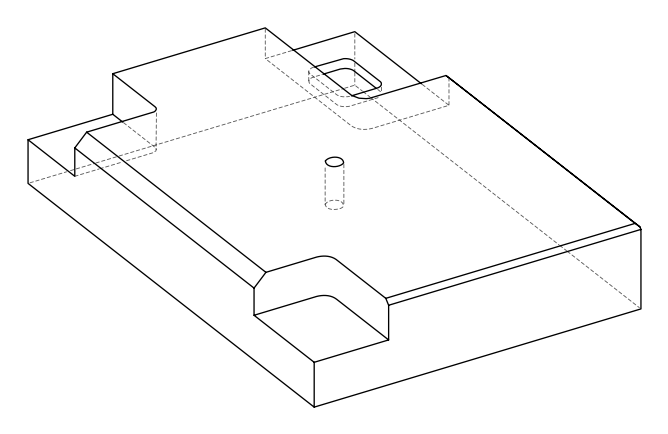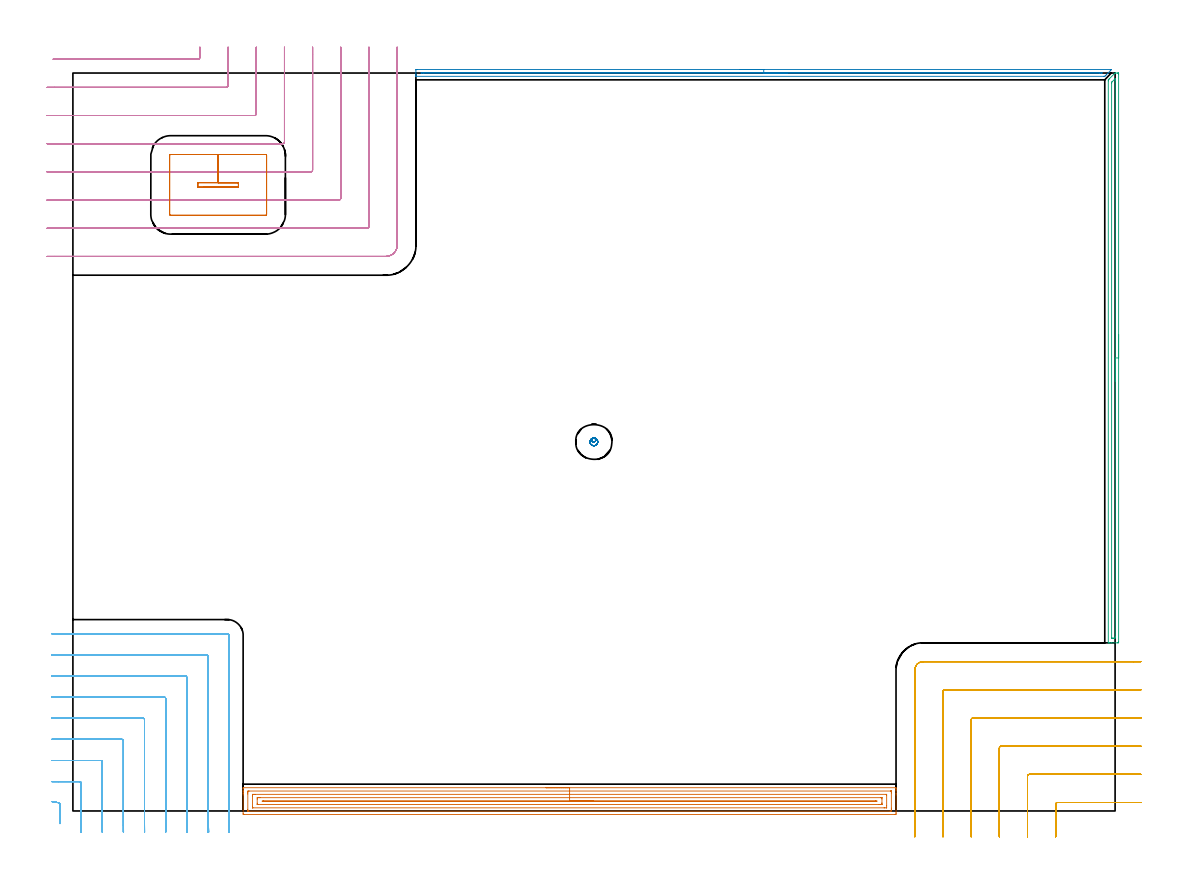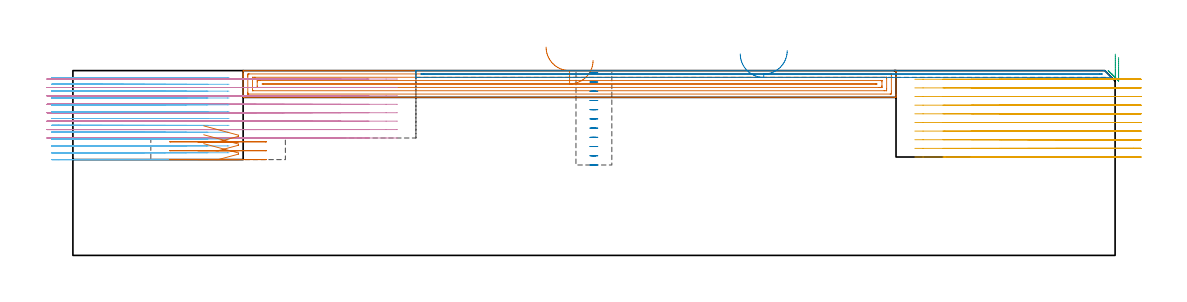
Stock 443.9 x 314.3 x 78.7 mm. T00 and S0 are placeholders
(PLAN: 8 operations, 4 tool changes, 82 min)
(1 AREA_MILL | FG_CHAMFER_SURFACE | UGT0205_001 | 11.28 min | 18898 mm3)
(2 AREA_MILL_1 | FG_CHAMFER_SURFACE_1 | UGT0205_001 | 4.85 min | 1261 mm3)
(3 AREA_MILL_2 | FG_CHAMFER_SURFACE_2 | UGT0205_001 | 4.04 min | 2361 mm3)
(4 MILL_CORNER_NOTCH_RECTANGULAR | CORNER_NOTCH_RECTANGULAR | NXT0201_012 | Follow Part, ap 4, ae 75% | 21.47 min | 360024 mm3)
(5 MILL_CORNER_NOTCH_RECTANGULAR_1 | CORNER_NOTCH_RECTANGULAR_1 | NXT0201_012 | Follow Part, ap 4, ae 75% | 14.81 min | 244360 mm3)
(6 MILL_CORNER_NOTCH_RECTANGULAR_2 | CORNER_NOTCH_RECTANGULAR_2 | NXT0201_011 | Follow Part, ap 3, ae 75% | 23.45 min | 223190 mm3)
(7 MILL_RECTANGULAR_POCKET | POCKET_RECTANGULAR_STRAIGHT | NXT0201_012 | Follow Part, ap 4, ae 75% | 1.44 min | 21558 mm3)
(8 MILL_BLIND_HOLE_FROM_SOLID_MATERIAL | STEP1POCKET | NXT0201_011 | Spiral | 0.7 min | 7370 mm3)
(TOOL UGT0205_001 | Chamfer Mill 20 x 3 x 45 deg. | D20 FL50 Z2)
(TOOL NXT0201_012 | ENDMILL 16mm [2P460-1600-NA 1630] | D16 FL38 Z6)
(TOOL NXT0201_011 | ENDMILL 12mm [2P460-1200-NA 1630] | D12 FL38 Z6)
(OP 1 AREA_MILL)
G17 G21 G94 G90
T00 M6
G54
G17 G0 G90 X201.55 Y9.9 S1061 M3
G43 Z88.7 H0
G94 G1 X201.588 Z87.828 F250.
X201.702 Z86.963
X201.891 Z86.112
X202.153 Z85.28
X202.487 Z84.474
X202.89 Z83.7
X203.358 Z82.964
X203.89 Z82.272
X204.479 Z81.629
X205.122 Z81.039
X205.814 Z80.508
X206.55 Z80.04
X207.324 Z79.637
X208.13 Z79.303
X208.962 Z79.041
X209.814 Z78.852
X210.678 Z78.738
X211.55 Z78.7
X350.432
X350.59 Y9.894 Z78.693
X350.6 Y9.581 Z78.38
Y9.26 Z78.06
Y8.597 Z77.392
Y7.386 Z76.183
Y6.838 Z75.633
Y-0.471 Z68.326
X350.595 Y-1.077 Z67.721
X350.59 Y-1.492 Z67.306
X350.411 Y-1.496 Z67.302
X349.985 Y-1.5 Z67.3
X73.115
X72.689 Y-1.496 Z67.302
X72.51 Y-1.492 Z67.306
X72.5 Y-1.077 Z67.721
Y6.838 Z75.633
Y7.386 Z76.183
Y7.718 Z76.514
Y8.266 Z77.062
Y8.597 Z77.392
Y9.581 Z78.381
X72.51 Y9.894 Z78.693
X72.668 Y9.9 Z78.7
X211.55
Y8.486 Z77.286
X348.199 Y8.485 Z77.285
X348.313
X348.561 Y8.48 Z77.28
X348.585 Y8.479 Z77.279
X348.59 Y8.464 Z77.264
X348.596 Y8.432 Z77.232
X348.599 Y8.401 Z77.201
X348.6 Y8.202 Z77.002
Y7.718 Z76.518
Y1.167 Z69.967
X348.598 Y0.682 Z69.482
X348.594 Y0.293 Z69.093
X348.579 Y-0.079 Z68.721
X348.199 Y-0.084 Z68.716
X348.085 Y-0.085 Z68.715
X74.901
X74.787
X74.539 Y-0.08 Z68.72
X74.515 Y-0.079 Z68.721
X74.51 Y-0.064 Z68.736
X74.504 Y-0.032 Z68.768
X74.501 Y-0.001 Z68.799
X74.5 Y0.198 Z68.998
Y0.682 Z69.482
Y7.233 Z76.033
X74.502 Y7.718 Z76.518
X74.506 Y8.107 Z76.907
X74.521 Y8.479 Z77.279
X74.901 Y8.484 Z77.284
X75.015 Y8.485 Z77.285
X211.55 Y8.486 Z77.286
Y7.071 Z75.871
X346.413
X346.491 Y7.07 Z75.87
X346.554 Y7.067 Z75.867
X346.587 Y7.065 Z75.865
X346.59 Y7.022 Z75.822
X346.596 Y6.838 Z75.638
X346.599 Y6.654 Z75.454
X346.6 Y2.257 Z71.057
X346.595 Y1.562 Z70.362
X346.592 Y1.385 Z70.185
X346.581 Y1.335 Z70.135
X346.53 Y1.333 Z70.133
X346.413 Y1.331 Z70.131
X345.756 Y1.329 Z70.129
X345.519 Y1.328 Z70.128
X76.687 Y1.329 Z70.129
X76.609 Y1.33 Z70.13
X76.546 Y1.333 Z70.133
X76.513 Y1.335 Z70.135
X76.51 Y1.378 Z70.178
X76.504 Y1.562 Z70.362
X76.501 Y1.746 Z70.546
X76.5 Y6.143 Z74.943
X76.505 Y6.838 Z75.638
X76.508 Y7.015 Z75.815
X76.519 Y7.065 Z75.865
X76.57 Y7.067 Z75.867
X76.687 Y7.069 Z75.869
X77.344 Y7.071 Z75.871
X77.581
X211.55
Y5.657 Z74.457
X344.04
X344.466 Y5.655 Z74.455
X344.556 Y5.653 Z74.453
X344.589 Y5.651 Z74.451
X344.593 Y5.607 Z74.407
X344.597 Y5.507 Z74.307
X344.6 Y5.105 Z73.905
Y3.347 Z72.147
Y3.321 Z72.121
X344.594 Y2.894 Z71.694
X344.59 Y2.788 Z71.588
X344.579 Y2.749 Z71.549
X344.515 Y2.747 Z71.547
X344.319 Y2.744 Z71.544
X343.733 Y2.743 Z71.543
X343.427
X79.06
X78.634 Y2.745 Z71.545
X78.544 Y2.747 Z71.547
X78.511 Y2.749 Z71.549
X78.507 Y2.793 Z71.593
X78.503 Y2.893 Z71.693
X78.5 Y3.295 Z72.095
Y5.079 Z73.879
X78.506 Y5.506 Z74.306
X78.51 Y5.612 Z74.412
X78.521 Y5.651 Z74.451
X78.585 Y5.653 Z74.453
X78.782 Y5.656 Z74.456
X79.367 Y5.657 Z74.457
X79.673
X211.55
Y4.243 Z73.043
X341.904 Y4.242 Z73.042
X341.947 Y4.241 Z73.041
X342.5 Y4.2 Z73.
X341.989 Y4.159 Z72.959
X341.947 Y4.158 Z72.958
X81.196
X81.153 Y4.159 Z72.959
X80.601 Y4.2 Z73.
X81.111 Y4.241 Z73.041
X81.153 Y4.242 Z73.042
X211.55 Y4.243 Z73.043
X212.422 Z73.081
X213.287 Z73.195
X214.138 Z73.384
X214.97 Z73.646
X215.776 Z73.98
X216.55 Z74.383
X217.286 Z74.852
X217.978 Z75.383
X218.621 Z75.972
X219.21 Z76.615
X219.742 Z77.307
X220.21 Z78.043
X220.613 Z78.817
X220.947 Z79.623
X221.209 Z80.455
X221.398 Z81.307
X221.512 Z82.172
X221.55 Z83.043
G0 Z88.7
M5
M2
(OP 2 AREA_MILL_1)
G17 G21 G94 G90
T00 M6
G54
G17 G0 G90 X284.25 Y315.8 S1061 M3
G43 Z88.7 H0
Z85.8
G94 G1 X284.288 Z84.928 F250.
X284.402 Z84.064
X284.591 Z83.212
X284.853 Z82.38
X285.187 Z81.574
X285.59 Z80.8
X286.058 Z80.064
X286.589 Z79.372
X287.179 Z78.729
X287.822 Z78.14
X288.514 Z77.609
X289.25 Z77.14
X290.024 Z76.737
X290.83 Z76.403
X291.662 Z76.141
X292.513 Z75.952
X293.378 Z75.838
X294.25 Z75.8
X442.148
X442.368 Y315.795 Z75.803
X442.381 Y315.793 Z75.805
X442.368 Y315.767 Z75.831
X442.037 Y315.437 Z76.163
X441.841 Y315.239 Z76.357
X441.162 Y314.562 Z77.038
X440.952 Y314.35 Z77.246
X440.287 Y313.687 Z77.913
X440.062 Y313.461 Z78.136
X439.593 Y312.993 Z78.605
X439.502 Y312.906 Z78.692
X439.089 Y312.9 Z78.7
X146.281
X146.11 Y312.903 Z78.688
X146.106 Y312.945 Z78.646
X146.1 Y313.354 Z78.245
Y313.629 Z77.97
Y314.35 Z77.245
Y315.599 Z75.998
X146.102 Y315.791 Z75.805
X146.563 Y315.8 Z75.8
X294.25
Y314.386 Z77.214
X437.265
X438.162 Y314.383 Z77.217
X438.195 Y314.38 Z77.22
X438.446 Y314.35 Z77.25
X438.226 Y314.319 Z77.281
X438.195 Y314.318 Z77.282
X437.337 Y314.314 Z77.286
X149.446
X148.55 Y314.316 Z77.284
X148.516 Y314.318 Z77.282
X148.176 Y314.35 Z77.25
X148.484 Y314.382 Z77.218
X148.516 Y314.383 Z77.217
X149.374 Y314.386 Z77.214
X294.25
X295.121 Z77.252
X295.986 Z77.366
X296.838 Z77.555
X297.67 Z77.817
X298.476 Z78.151
X299.25 Z78.554
X299.986 Z79.023
X300.678 Z79.554
X301.321 Z80.143
X301.91 Z80.786
X302.441 Z81.479
X302.91 Z82.214
X303.313 Z82.988
X303.647 Z83.794
X303.909 Z84.626
X304.098 Z85.478
X304.212 Z86.343
X304.25 Z87.214
G0 Z88.7
M5
M2
(OP 3 AREA_MILL_2)
G17 G21 G94 G90
T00 M6
G54
G17 G0 G90 X445.4 Y202.95 S1061 M3
G43 Z88.7 H0
Z84.3
G94 G1 Y202.912 Z83.428 F250.
Y202.798 Z82.563
Y202.609 Z81.712
Y202.347 Z80.88
Y202.013 Z80.074
Y201.61 Z79.3
Y201.142 Z78.564
Y200.61 Z77.872
Y200.021 Z77.229
Y199.378 Z76.64
Y198.686 Z76.108
Y197.95 Z75.64
Y197.176 Z75.237
Y196.37 Z74.903
Y195.538 Z74.641
Y194.686 Z74.452
Y193.822 Z74.338
Y192.95 Z74.3
X445.399 Y72.23 Z74.301
X445.396 Y71.789 Z74.302
X445.391 Y71.61 Z74.305
X444.961 Y71.6 Z74.734
X442.319 Z77.375
X441.598 Z78.101
X441.359 Z78.34
X440.999 Z78.691
Y71.604 Z78.692
X441. Y71.783 Z78.7
Y310.987
X440.998 Y311.394 Z78.683
X441.145 Y311.547 Z78.55
X441.359 Y311.761 Z78.338
X441.439 Y311.839 Z78.261
X443.567 Y313.968 Z76.131
X443.64 Y314.042 Z76.056
X443.845 Y314.245 Z75.855
X443.867 Y314.266 Z75.833
X443.909 Y314.298 Z75.789
X444.181 Y314.3 Z75.517
X444.961 Z74.733
X445.141 Z74.554
X445.321 Z74.375
X445.391 Y314.297 Z74.305
X445.397 Y314.117 Z74.303
X445.4 Y313.894 Z74.3
Y192.95
X443.986 Z75.714
X443.985 Y74.116 Z75.715
X443.984 Y74.019 Z75.716
X443.979 Y73.629 Z75.721
X443.603 Y73.609 Z76.097
X443.2 Y73.603 Z76.5
X442.731 Y73.6 Z76.969
X442.509 Y73.602 Z77.191
X442.474 Y73.604 Z77.226
X442.439 Y73.61 Z77.261
X442.421 Y73.615 Z77.279
X442.42 Y73.643 Z77.28
X442.415 Y73.922 Z77.285
Y310.093
X442.417 Y310.292 Z77.283
X442.42 Y310.341 Z77.28
X442.423 Y310.361 Z77.277
X442.437 Y310.379 Z77.263
X442.5 Y310.447 Z77.2
X442.676 Y310.625 Z77.024
X443.563 Y311.513 Z76.137
X443.935 Y311.881 Z75.765
X443.946 Y311.886 Z75.754
X443.979 Y311.881 Z75.721
X443.986 Y310.987 Z75.714
Y192.95
Y192.078 Z75.752
Y191.214 Z75.866
Y190.362 Z76.055
Y189.53 Z76.317
Y188.724 Z76.651
Y187.95 Z77.054
Y187.214 Z77.523
Y186.522 Z78.054
Y185.879 Z78.643
Y185.29 Z79.286
Y184.758 Z79.978
Y184.29 Z80.714
Y183.887 Z81.488
Y183.553 Z82.294
Y183.291 Z83.126
Y183.102 Z83.978
Y182.988 Z84.843
Y182.95 Z85.714
G0 Z88.7
M5
M2
(OP 4 MILL_CORNER_NOTCH_RECTANGULAR)
G17 G21 G94 G90
T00 M6
G54
G17 G0 G90 X-8.403 Y320.2 S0 M3
G43 Z88.7 H1
Z75.112
G94 G1 X-5.403 F250.
X53.307 F500.
G3 X54.1 Y320.993 R0.8
G1 Y322.3
Y325.3 F250.
G0 Z88.7
X-11. Y308.2
Z75.112
G1 X-8.
X65.306 F500.
G3 X66.1 Y308.994 R0.8
G1 Y322.3
Y325.3 F250.
G0 Z88.7
X-11. Y296.2
Z75.112
G1 X-8.
X77.306 F500.
G3 X78.1 Y296.994 R0.8
G1 Y322.3
Y325.3 F250.
G0 Z88.7
X-11. Y284.2
Z75.112
G1 X-8.
X89.306 F500.
G3 X90.1 Y284.994 R0.8
G1 Y322.3
Y325.3 F250.
G0 Z88.7
X-11. Y272.2
Z75.112
G1 X-8.
X101.305 F500.
G3 X102.1 Y272.995 R0.8
G1 Y322.3
Y325.3 F250.
G0 Z88.7
X-11. Y260.2
Z75.112
G1 X-8.
X113.305 F500.
G3 X114.1 Y260.995 R0.8
G1 Y322.3
Y325.3 F250.
G0 Z88.7
X-11. Y248.2
Z75.112
G1 X-8.
X125.305 F500.
G3 X126.1 Y248.995 R0.8
G1 Y322.3
Y325.3 F250.
G0 Z88.7
X-11. Y236.2
Z75.112
G1 X-8.
X133.4 F500.
G3 X138.1 Y240.9 R4.7
G1 Y322.3
Y325.3 F250.
G0 Z88.7
X-8.403 Y320.2
Z71.525
G1 X-5.403
X53.307 F500.
G3 X54.1 Y320.993 R0.8
G1 Y322.3
Y325.3 F250.
G0 Z88.7
X-11. Y308.2
Z71.525
G1 X-8.
X65.306 F500.
G3 X66.1 Y308.994 R0.8
G1 Y322.3
Y325.3 F250.
G0 Z88.7
X-11. Y296.2
Z71.525
G1 X-8.
X77.306 F500.
G3 X78.1 Y296.994 R0.8
G1 Y322.3
Y325.3 F250.
G0 Z88.7
X-11. Y284.2
Z71.525
G1 X-8.
X89.306 F500.
G3 X90.1 Y284.994 R0.8
G1 Y322.3
Y325.3 F250.
G0 Z88.7
X-11. Y272.2
Z71.525
G1 X-8.
X101.305 F500.
G3 X102.1 Y272.995 R0.8
G1 Y322.3
Y325.3 F250.
G0 Z88.7
X-11. Y260.2
Z71.525
G1 X-8.
X113.305 F500.
G3 X114.1 Y260.995 R0.8
G1 Y322.3
Y325.3 F250.
G0 Z88.7
X-11. Y248.2
Z71.525
G1 X-8.
X125.305 F500.
G3 X126.1 Y248.995 R0.8
G1 Y322.3
Y325.3 F250.
G0 Z88.7
X-11. Y236.2
Z71.525
G1 X-8.
X133.4 F500.
G3 X138.1 Y240.9 R4.7
G1 Y322.3
Y325.3 F250.
G0 Z88.7
X-8.403 Y320.2
Z67.937
G1 X-5.403
X53.307 F500.
G3 X54.1 Y320.993 R0.8
G1 Y322.3
Y325.3 F250.
G0 Z88.7
X-11. Y308.2
Z67.937
G1 X-8.
X65.306 F500.
G3 X66.1 Y308.994 R0.8
G1 Y322.3
Y325.3 F250.
G0 Z88.7
X-11. Y296.2
Z67.937
G1 X-8.
X77.306 F500.
G3 X78.1 Y296.994 R0.8
G1 Y322.3
Y325.3 F250.
G0 Z88.7
X-11. Y284.2
Z67.937
G1 X-8.
X89.306 F500.
G3 X90.1 Y284.994 R0.8
G1 Y322.3
Y325.3 F250.
G0 Z88.7
X-11. Y272.2
Z67.937
G1 X-8.
X101.305 F500.
G3 X102.1 Y272.995 R0.8
G1 Y322.3
Y325.3 F250.
G0 Z88.7
X-11. Y260.2
Z67.937
G1 X-8.
X113.305 F500.
G3 X114.1 Y260.995 R0.8
G1 Y322.3
Y325.3 F250.
G0 Z88.7
X-11. Y248.2
Z67.937
G1 X-8.
X125.305 F500.
G3 X126.1 Y248.995 R0.8
G1 Y322.3
Y325.3 F250.
G0 Z88.7
X-11. Y236.2
Z67.937
G1 X-8.
X133.4 F500.
G3 X138.1 Y240.9 R4.7
G1 Y322.3
Y325.3 F250.
G0 Z88.7
X-8.403 Y320.2
Z64.35
G1 X-5.403
X53.307 F500.
G3 X54.1 Y320.993 R0.8
G1 Y322.3
Y325.3 F250.
G0 Z88.7
X-11. Y308.2
Z64.35
G1 X-8.
X65.306 F500.
G3 X66.1 Y308.994 R0.8
G1 Y322.3
Y325.3 F250.
G0 Z88.7
X-11. Y296.2
Z64.35
G1 X-8.
X77.306 F500.
G3 X78.1 Y296.994 R0.8
G1 Y322.3
Y325.3 F250.
G0 Z88.7
X-11. Y284.2
Z64.35
G1 X-8.
X89.306 F500.
G3 X90.1 Y284.994 R0.8
G1 Y322.3
Y325.3 F250.
G0 Z88.7
X-11. Y272.2
Z64.35
G1 X-8.
X101.305 F500.
G3 X102.1 Y272.995 R0.8
G1 Y322.3
Y325.3 F250.
G0 Z88.7
X-11. Y260.2
Z64.35
G1 X-8.
X113.305 F500.
G3 X114.1 Y260.995 R0.8
G1 Y322.3
Y325.3 F250.
G0 Z88.7
X-11. Y248.2
Z64.35
G1 X-8.
X125.305 F500.
G3 X126.1 Y248.995 R0.8
G1 Y322.3
Y325.3 F250.
G0 Z88.7
X-11. Y236.2
Z64.35
G1 X-8.
X133.4 F500.
G3 X138.1 Y240.9 R4.7
G1 Y322.3
Y325.3 F250.
G0 Z88.7
X-8.403 Y320.2
Z60.762
G1 X-5.403
X53.307 F500.
G3 X54.1 Y320.993 R0.8
G1 Y322.3
Y325.3 F250.
G0 Z88.7
X-11. Y308.2
Z60.762
G1 X-8.
X65.306 F500.
G3 X66.1 Y308.994 R0.8
G1 Y322.3
Y325.3 F250.
G0 Z88.7
X-11. Y296.2
Z60.762
G1 X-8.
X77.306 F500.
G3 X78.1 Y296.994 R0.8
G1 Y322.3
Y325.3 F250.
G0 Z88.7
X-11. Y284.2
Z60.762
G1 X-8.
X89.306 F500.
G3 X90.1 Y284.994 R0.8
G1 Y322.3
Y325.3 F250.
G0 Z88.7
X-11. Y272.2
Z60.762
G1 X-8.
X101.305 F500.
G3 X102.1 Y272.995 R0.8
G1 Y322.3
Y325.3 F250.
G0 Z88.7
X-11. Y260.2
Z60.762
G1 X-8.
X113.305 F500.
G3 X114.1 Y260.995 R0.8
G1 Y322.3
Y325.3 F250.
G0 Z88.7
X-11. Y248.2
Z60.762
G1 X-8.
X125.305 F500.
G3 X126.1 Y248.995 R0.8
G1 Y322.3
Y325.3 F250.
G0 Z88.7
X-11. Y236.2
Z60.762
G1 X-8.
X133.4 F500.
G3 X138.1 Y240.9 R4.7
G1 Y322.3
Y325.3 F250.
G0 Z88.7
X-8.403 Y320.2
Z57.175
G1 X-5.403
X53.307 F500.
G3 X54.1 Y320.993 R0.8
G1 Y322.3
Y325.3 F250.
G0 Z88.7
X-11. Y308.2
Z57.175
G1 X-8.
X65.306 F500.
G3 X66.1 Y308.994 R0.8
G1 Y322.3
Y325.3 F250.
G0 Z88.7
X-11. Y296.2
Z57.175
G1 X-8.
X77.306 F500.
G3 X78.1 Y296.994 R0.8
G1 Y322.3
Y325.3 F250.
G0 Z88.7
X-11. Y284.2
Z57.175
G1 X-8.
X89.306 F500.
G3 X90.1 Y284.994 R0.8
G1 Y322.3
Y325.3 F250.
G0 Z88.7
X-11. Y272.2
Z57.175
G1 X-8.
X101.305 F500.
G3 X102.1 Y272.995 R0.8
G1 Y322.3
Y325.3 F250.
G0 Z88.7
X-11. Y260.2
Z57.175
G1 X-8.
X113.305 F500.
G3 X114.1 Y260.995 R0.8
G1 Y322.3
Y325.3 F250.
G0 Z88.7
X-11. Y248.2
Z57.175
G1 X-8.
X125.305 F500.
G3 X126.1 Y248.995 R0.8
G1 Y322.3
Y325.3 F250.
G0 Z88.7
X-11. Y236.2
Z57.175
G1 X-8.
X133.4 F500.
G3 X138.1 Y240.9 R4.7
G1 Y322.3
Y325.3 F250.
G0 Z88.7
X-8.403 Y320.2
Z53.587
G1 X-5.403
X53.307 F500.
G3 X54.1 Y320.993 R0.8
G1 Y322.3
Y325.3 F250.
G0 Z88.7
X-11. Y308.2
Z53.587
G1 X-8.
X65.306 F500.
G3 X66.1 Y308.994 R0.8
G1 Y322.3
Y325.3 F250.
G0 Z88.7
X-11. Y296.2
Z53.587
G1 X-8.
X77.306 F500.
G3 X78.1 Y296.994 R0.8
G1 Y322.3
Y325.3 F250.
G0 Z88.7
X-11. Y284.2
Z53.587
G1 X-8.
X89.306 F500.
G3 X90.1 Y284.994 R0.8
G1 Y322.3
Y325.3 F250.
G0 Z88.7
X-11. Y272.2
Z53.587
G1 X-8.
X101.305 F500.
G3 X102.1 Y272.995 R0.8
G1 Y322.3
Y325.3 F250.
G0 Z88.7
X-11. Y260.2
Z53.587
G1 X-8.
X113.305 F500.
G3 X114.1 Y260.995 R0.8
G1 Y322.3
Y325.3 F250.
G0 Z88.7
X-11. Y248.2
Z53.587
G1 X-8.
X125.305 F500.
G3 X126.1 Y248.995 R0.8
G1 Y322.3
Y325.3 F250.
G0 Z88.7
X-11. Y236.2
Z53.587
G1 X-8.
X133.4 F500.
G3 X138.1 Y240.9 R4.7
G1 Y322.3
Y325.3 F250.
G0 Z88.7
X-8.403 Y320.2
Z50.
G1 X-5.403
X53.307 F500.
G3 X54.1 Y320.993 R0.8
G1 Y322.3
Y325.3 F250.
G0 Z88.7
X-11. Y308.2
Z50.
G1 X-8.
X65.306 F500.
G3 X66.1 Y308.994 R0.8
G1 Y322.3
Y325.3 F250.
G0 Z88.7
X-11. Y296.2
Z50.
G1 X-8.
X77.306 F500.
G3 X78.1 Y296.994 R0.8
G1 Y322.3
Y325.3 F250.
G0 Z88.7
X-11. Y284.2
Z50.
G1 X-8.
X89.306 F500.
G3 X90.1 Y284.994 R0.8
G1 Y322.3
Y325.3 F250.
G0 Z88.7
X-11. Y272.2
Z50.
G1 X-8.
X101.305 F500.
G3 X102.1 Y272.995 R0.8
G1 Y322.3
Y325.3 F250.
G0 Z88.7
X-11. Y260.2
Z50.
G1 X-8.
X113.305 F500.
G3 X114.1 Y260.995 R0.8
G1 Y322.3
Y325.3 F250.
G0 Z88.7
X-11. Y248.2
Z50.
G1 X-8.
X125.305 F500.
G3 X126.1 Y248.995 R0.8
G1 Y322.3
Y325.3 F250.
G0 Z88.7
X-11. Y236.2
Z50.
G1 X-8.
X133.4 F500.
G3 X138.1 Y240.9 R4.7
G1 Y322.3
Y325.3 F250.
G0 Z88.7
M5
M2
(OP 5 MILL_CORNER_NOTCH_RECTANGULAR_1)
G17 G21 G94 G90
T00 M6
G54
G17 G0 G90 X454.9 Y3.6 S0 M3
G43 Z88.7 H1
Z75.02
G94 G1 X451.9 F250.
X419.394 F500.
G3 X418.6 Y2.806 R0.8
G1 Y-7.922
Y-8.
X418.596 Y-11. F250.
G0 Z88.7
X454.9 Y15.6
Z75.02
G1 X451.9
X407.395 F500.
G3 X406.6 Y14.805 R0.8
G1 Y-7.922
Y-8.
X406.595 Y-11. F250.
G0 Z88.7
X454.9 Y27.6
Z75.02
G1 X451.9
X395.395 F500.
G3 X394.6 Y26.805 R0.8
G1 Y-7.922
Y-8.
X394.593 Y-11. F250.
G0 Z88.7
X454.9 Y39.6
Z75.02
G1 X451.9
X383.395 F500.
G3 X382.6 Y38.805 R0.8
G1 Y-7.922
Y-8.
X382.59 Y-11. F250.
G0 Z88.7
X454.9 Y51.6
Z75.02
G1 X451.9
X371.396 F500.
G3 X370.6 Y50.804 R0.8
G1 Y-7.922
Y-8.
X370.58 Y-11. F250.
G0 Z88.7
X454.9 Y63.6
Z75.02
G1 X451.9
X362.1 F500.
G3 X358.6 Y60.1 R3.5
G1 Y-7.922
Y-10.922 F250.
G0 Z88.7
X454.9 Y3.6
Z71.34
G1 X451.9
X419.394 F500.
G3 X418.6 Y2.806 R0.8
G1 Y-8.
Y-11. F250.
G0 Z88.7
X454.9 Y15.6
Z71.34
G1 X451.9
X407.395 F500.
G3 X406.6 Y14.805 R0.8
G1 Y-8.
Y-11. F250.
G0 Z88.7
X454.9 Y27.6
Z71.34
G1 X451.9
X395.395 F500.
G3 X394.6 Y26.805 R0.8
G1 Y-8.
Y-11. F250.
G0 Z88.7
X454.9 Y39.6
Z71.34
G1 X451.9
X383.395 F500.
G3 X382.6 Y38.805 R0.8
G1 Y-8.
Y-11. F250.
G0 Z88.7
X454.9 Y51.6
Z71.34
G1 X451.9
X371.396 F500.
G3 X370.6 Y50.804 R0.8
G1 Y-8.
Y-11. F250.
G0 Z88.7
X454.9 Y63.6
Z71.34
G1 X451.9
X362.1 F500.
G3 X358.6 Y60.1 R3.5
G1 Y-8.
Y-11. F250.
G0 Z88.7
X454.9 Y3.6
Z67.66
G1 X451.9
X419.394 F500.
G3 X418.6 Y2.806 R0.8
G1 Y-8.
Y-11. F250.
G0 Z88.7
X454.9 Y15.6
Z67.66
G1 X451.9
X407.395 F500.
G3 X406.6 Y14.805 R0.8
G1 Y-8.
Y-11. F250.
G0 Z88.7
X454.9 Y27.6
Z67.66
G1 X451.9
X395.395 F500.
G3 X394.6 Y26.805 R0.8
G1 Y-8.
Y-11. F250.
G0 Z88.7
X454.9 Y39.6
Z67.66
G1 X451.9
X383.395 F500.
G3 X382.6 Y38.805 R0.8
G1 Y-8.
Y-11. F250.
G0 Z88.7
X454.9 Y51.6
Z67.66
G1 X451.9
X371.396 F500.
G3 X370.6 Y50.804 R0.8
G1 Y-8.
Y-11. F250.
G0 Z88.7
X454.9 Y63.6
Z67.66
G1 X451.9
X362.1 F500.
G3 X358.6 Y60.1 R3.5
G1 Y-8.
Y-11. F250.
G0 Z88.7
X454.9 Y3.6
Z63.98
G1 X451.9
X419.394 F500.
G3 X418.6 Y2.806 R0.8
G1 Y-8.
Y-11. F250.
G0 Z88.7
X454.9 Y15.6
Z63.98
G1 X451.9
X407.395 F500.
G3 X406.6 Y14.805 R0.8
G1 Y-8.
Y-11. F250.
G0 Z88.7
X454.9 Y27.6
Z63.98
G1 X451.9
X395.395 F500.
G3 X394.6 Y26.805 R0.8
G1 Y-8.
Y-11. F250.
G0 Z88.7
X454.9 Y39.6
Z63.98
G1 X451.9
X383.395 F500.
G3 X382.6 Y38.805 R0.8
G1 Y-8.
Y-11. F250.
G0 Z88.7
X454.9 Y51.6
Z63.98
G1 X451.9
X371.396 F500.
G3 X370.6 Y50.804 R0.8
G1 Y-8.
Y-11. F250.
G0 Z88.7
X454.9 Y63.6
Z63.98
G1 X451.9
X362.1 F500.
G3 X358.6 Y60.1 R3.5
G1 Y-8.
Y-11. F250.
G0 Z88.7
X454.9 Y3.6
Z60.3
G1 X451.9
X419.394 F500.
G3 X418.6 Y2.806 R0.8
G1 Y-8.
Y-11. F250.
G0 Z88.7
X454.9 Y15.6
Z60.3
G1 X451.9
X407.395 F500.
G3 X406.6 Y14.805 R0.8
G1 Y-8.
Y-11. F250.
G0 Z88.7
X454.9 Y27.6
Z60.3
G1 X451.9
X395.395 F500.
G3 X394.6 Y26.805 R0.8
G1 Y-8.
Y-11. F250.
G0 Z88.7
X454.9 Y39.6
Z60.3
G1 X451.9
X383.395 F500.
G3 X382.6 Y38.805 R0.8
G1 Y-8.
Y-11. F250.
G0 Z88.7
X454.9 Y51.6
Z60.3
G1 X451.9
X371.396 F500.
G3 X370.6 Y50.804 R0.8
G1 Y-8.
Y-11. F250.
G0 Z88.7
X454.9 Y63.6
Z60.3
G1 X451.9
X362.1 F500.
G3 X358.6 Y60.1 R3.5
G1 Y-8.
Y-11. F250.
G0 Z88.7
X454.9 Y3.6
Z56.62
G1 X451.9
X419.394 F500.
G3 X418.6 Y2.806 R0.8
G1 Y-8.
Y-11. F250.
G0 Z88.7
X454.9 Y15.6
Z56.62
G1 X451.9
X407.395 F500.
G3 X406.6 Y14.805 R0.8
G1 Y-8.
Y-11. F250.
G0 Z88.7
X454.9 Y27.6
Z56.62
G1 X451.9
X395.395 F500.
G3 X394.6 Y26.805 R0.8
G1 Y-8.
Y-11. F250.
G0 Z88.7
X454.9 Y39.6
Z56.62
G1 X451.9
X383.395 F500.
G3 X382.6 Y38.805 R0.8
G1 Y-8.
Y-11. F250.
G0 Z88.7
X454.9 Y51.6
Z56.62
G1 X451.9
X371.396 F500.
G3 X370.6 Y50.804 R0.8
G1 Y-8.
Y-11. F250.
G0 Z88.7
X454.9 Y63.6
Z56.62
G1 X451.9
X362.1 F500.
G3 X358.6 Y60.1 R3.5
G1 Y-8.
Y-11. F250.
G0 Z88.7
X454.9 Y3.6
Z52.94
G1 X451.9
X419.394 F500.
G3 X418.6 Y2.806 R0.8
G1 Y-8.
Y-11. F250.
G0 Z88.7
X454.9 Y15.6
Z52.94
G1 X451.9
X407.395 F500.
G3 X406.6 Y14.805 R0.8
G1 Y-8.
Y-11. F250.
G0 Z88.7
X454.9 Y27.6
Z52.94
G1 X451.9
X395.395 F500.
G3 X394.6 Y26.805 R0.8
G1 Y-8.
Y-11. F250.
G0 Z88.7
X454.9 Y39.6
Z52.94
G1 X451.9
X383.395 F500.
G3 X382.6 Y38.805 R0.8
G1 Y-8.
Y-11. F250.
G0 Z88.7
X454.9 Y51.6
Z52.94
G1 X451.9
X371.396 F500.
G3 X370.6 Y50.804 R0.8
G1 Y-8.
Y-11. F250.
G0 Z88.7
X454.9 Y63.6
Z52.94
G1 X451.9
X362.1 F500.
G3 X358.6 Y60.1 R3.5
G1 Y-8.
Y-11. F250.
G0 Z88.7
X454.9 Y3.6
Z49.26
G1 X451.9
X419.394 F500.
G3 X418.6 Y2.806 R0.8
G1 Y-8.
Y-11. F250.
G0 Z88.7
X454.9 Y15.6
Z49.26
G1 X451.9
X407.395 F500.
G3 X406.6 Y14.805 R0.8
G1 Y-8.
Y-11. F250.
G0 Z88.7
X454.9 Y27.6
Z49.26
G1 X451.9
X395.395 F500.
G3 X394.6 Y26.805 R0.8
G1 Y-8.
Y-11. F250.
G0 Z88.7
X454.9 Y39.6
Z49.26
G1 X451.9
X383.395 F500.
G3 X382.6 Y38.805 R0.8
G1 Y-8.
Y-11. F250.
G0 Z88.7
X454.9 Y51.6
Z49.26
G1 X451.9
X371.396 F500.
G3 X370.6 Y50.804 R0.8
G1 Y-8.
Y-11. F250.
G0 Z88.7
X454.9 Y63.6
Z49.26
G1 X451.9
X362.1 F500.
G3 X358.6 Y60.1 R3.5
G1 Y-8.
Y-11. F250.
G0 Z88.7
X454.9 Y3.6
Z45.58
G1 X451.9
X419.394 F500.
G3 X418.6 Y2.806 R0.8
G1 Y-8.
Y-11. F250.
G0 Z88.7
X454.9 Y15.6
Z45.58
G1 X451.9
X407.395 F500.
G3 X406.6 Y14.805 R0.8
G1 Y-8.
Y-11. F250.
G0 Z88.7
X454.9 Y27.6
Z45.58
G1 X451.9
X395.395 F500.
G3 X394.6 Y26.805 R0.8
G1 Y-8.
Y-11. F250.
G0 Z88.7
X454.9 Y39.6
Z45.58
G1 X451.9
X383.395 F500.
G3 X382.6 Y38.805 R0.8
G1 Y-8.
Y-11. F250.
G0 Z88.7
X454.9 Y51.6
Z45.58
G1 X451.9
X371.396 F500.
G3 X370.6 Y50.804 R0.8
G1 Y-8.
Y-11. F250.
G0 Z88.7
X454.9 Y63.6
Z45.58
G1 X451.9
X362.1 F500.
G3 X358.6 Y60.1 R3.5
G1 Y-8.
Y-11. F250.
G0 Z88.7
X454.9 Y3.6
Z41.9
G1 X451.9
X419.394 F500.
G3 X418.6 Y2.806 R0.8
G1 Y-8.
Y-11. F250.
G0 Z88.7
X454.9 Y15.6
Z41.9
G1 X451.9
X407.395 F500.
G3 X406.6 Y14.805 R0.8
G1 Y-8.
Y-11. F250.
G0 Z88.7
X454.9 Y27.6
Z41.9
G1 X451.9
X395.395 F500.
G3 X394.6 Y26.805 R0.8
G1 Y-8.
Y-11. F250.
G0 Z88.7
X454.9 Y39.6
Z41.9
G1 X451.9
X383.395 F500.
G3 X382.6 Y38.805 R0.8
G1 Y-8.
Y-11. F250.
G0 Z88.7
X454.9 Y51.6
Z41.9
G1 X451.9
X371.396 F500.
G3 X370.6 Y50.804 R0.8
G1 Y-8.
Y-11. F250.
G0 Z88.7
X454.9 Y63.6
Z41.9
G1 X451.9
X362.1 F500.
G3 X358.6 Y60.1 R3.5
G1 Y-8.
Y-11. F250.
G0 Z88.7
M5
M2
(OP 6 MILL_CORNER_NOTCH_RECTANGULAR_2)
G17 G21 G94 G90
T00 M6
G54
G17 G0 G90 X-5.5 Y-5.398 S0 M3
G43 Z88.7 H1
Z75.785
G94 G1 Y-2.398 F250.
Y2.905
G3 X-6. Y3.492 R0.6
G1 X-8.958 Y3.992
G0 Z88.7
X3.584 Y-8.999
Z75.785
G1 X3.516 Y-6.
G2 X3.5 Y-4.574 R63. F500.
G1 Y11.905
G3 X2.905 Y12.5 R0.6
G1 X-6.
X-9. F250.
G0 Z88.7
X12.598 Y-8.999
Z75.785
G1 X12.519 Y-6.
G2 X12.5 Y-4.574 R54. F500.
G1 Y20.905
G3 X11.905 Y21.5 R0.6
G1 X-6.
X-9. F250.
G0 Z88.7
X21.618 Y-8.998
Z75.785
G1 X21.523 Y-6.
G2 X21.5 Y-4.574 R45. F500.
G1 Y29.905
G3 X20.905 Y30.5 R0.6
G1 X-6.
X-9. F250.
G0 Z88.7
X30.647 Y-8.998
Z75.785
G1 X30.528 Y-6.
G2 X30.5 Y-4.574 R36. F500.
G1 Y38.904
G3 X29.904 Y39.5 R0.6
G1 X-6.
X-9. F250.
G0 Z88.7
X39.696 Y-8.996
Z75.785
G1 X39.538 Y-6.
G2 X39.5 Y-4.574 R27. F500.
G1 Y47.904
G3 X38.904 Y48.5 R0.6
G1 X-6.
X-9. F250.
G0 Z88.7
X48.794 Y-8.991
Z75.785
G1 X48.557 Y-6.
G2 X48.5 Y-4.574 R18. F500.
G1 Y56.904
G3 X47.904 Y57.5 R0.6
G1 X-6.
X-9. F250.
G0 Z88.7
X58.089 Y-8.962
Z75.785
G1 X57.614 Y-6.
G2 X57.5 Y-4.574 R9. F500.
G1 Y65.904
G3 X56.904 Y66.5 R0.6
G1 X-6.
X-9. F250.
G0 Z88.7
X66.5 Y-7.574
Z75.785
G1 Y-4.574
Y74.8 F500.
G3 X65.8 Y75.5 R0.7
G1 X-6.
X-9. F250.
G0 Z88.7
X-5.5 Y-5.398
Z72.869
G1 Y-2.398
Y2.905
G3 X-6. Y3.492 R0.6
G1 X-8.958 Y3.992
G0 Z88.7
X3.504 Y-9.
Z72.869
G1 X3.5 Y-6.
Y-5.927 F500.
Y11.905
G3 X2.905 Y12.5 R0.6
G1 X-6.
X-9. F250.
G0 Z88.7
X12.504 Y-9.
Z72.869
G1 X12.5 Y-6.
Y-5.927 F500.
Y20.905
G3 X11.905 Y21.5 R0.6
G1 X-6.
X-9. F250.
G0 Z88.7
X21.505 Y-9.
Z72.869
G1 X21.5 Y-6.
Y-5.927 F500.
Y29.905
G3 X20.905 Y30.5 R0.6
G1 X-6.
X-9. F250.
G0 Z88.7
X30.506 Y-9.
Z72.869
G1 X30.5 Y-6.
Y-5.927 F500.
Y38.904
G3 X29.904 Y39.5 R0.6
G1 X-6.
X-9. F250.
G0 Z88.7
X39.508 Y-9.
Z72.869
G1 X39.5 Y-6.
Y-5.927 F500.
Y47.904
G3 X38.904 Y48.5 R0.6
G1 X-6.
X-9. F250.
G0 Z88.7
X48.512 Y-9.
Z72.869
G1 X48.5 Y-6.
Y-5.927 F500.
Y56.904
G3 X47.904 Y57.5 R0.6
G1 X-6.
X-9. F250.
G0 Z88.7
X57.525 Y-9.
Z72.869
G1 X57.5 Y-6.
Y-5.927 F500.
Y65.904
G3 X56.904 Y66.5 R0.6
G1 X-6.
X-9. F250.
G0 Z88.7
X66.5 Y-8.927
Z72.869
G1 Y-5.927
Y74.8 F500.
G3 X65.8 Y75.5 R0.7
G1 X-6.
X-9. F250.
G0 Z88.7
X-5.5 Y-5.398
Z69.954
G1 Y-2.398
Y2.905
G3 X-6. Y3.492 R0.6
G1 X-8.958 Y3.992
G0 Z88.7
X3.5 Y-9.
Z69.954
G1 Y-6.
Y11.905 F500.
G3 X2.905 Y12.5 R0.6
G1 X-6.
X-9. F250.
G0 Z88.7
X12.5 Y-9.
Z69.954
G1 Y-6.
Y20.905 F500.
G3 X11.905 Y21.5 R0.6
G1 X-6.
X-9. F250.
G0 Z88.7
X21.5 Y-9.
Z69.954
G1 Y-6.
Y29.905 F500.
G3 X20.905 Y30.5 R0.6
G1 X-6.
X-9. F250.
G0 Z88.7
X30.5 Y-9.
Z69.954
G1 Y-6.
Y38.904 F500.
G3 X29.904 Y39.5 R0.6
G1 X-6.
X-9. F250.
G0 Z88.7
X39.5 Y-9.
Z69.954
G1 Y-6.
Y47.904 F500.
G3 X38.904 Y48.5 R0.6
G1 X-6.
X-9. F250.
G0 Z88.7
X48.5 Y-9.
Z69.954
G1 Y-6.
Y56.904 F500.
G3 X47.904 Y57.5 R0.6
G1 X-6.
X-9. F250.
G0 Z88.7
X57.5 Y-9.
Z69.954
G1 Y-6.
Y65.904 F500.
G3 X56.904 Y66.5 R0.6
G1 X-6.
X-9. F250.
G0 Z88.7
X66.5 Y-9.
Z69.954
G1 Y-6.
Y74.8 F500.
G3 X65.8 Y75.5 R0.7
G1 X-6.
X-9. F250.
G0 Z88.7
X-5.5 Y-5.398
Z67.038
G1 Y-2.398
Y2.905
G3 X-6. Y3.492 R0.6
G1 X-8.958 Y3.992
G0 Z88.7
X3.5 Y-9.
Z67.038
G1 Y-6.
Y11.905 F500.
G3 X2.905 Y12.5 R0.6
G1 X-6.
X-9. F250.
G0 Z88.7
X12.5 Y-9.
Z67.038
G1 Y-6.
Y20.905 F500.
G3 X11.905 Y21.5 R0.6
G1 X-6.
X-9. F250.
G0 Z88.7
X21.5 Y-9.
Z67.038
G1 Y-6.
Y29.905 F500.
G3 X20.905 Y30.5 R0.6
G1 X-6.
X-9. F250.
G0 Z88.7
X30.5 Y-9.
Z67.038
G1 Y-6.
Y38.904 F500.
G3 X29.904 Y39.5 R0.6
G1 X-6.
X-9. F250.
G0 Z88.7
X39.5 Y-9.
Z67.038
G1 Y-6.
Y47.904 F500.
G3 X38.904 Y48.5 R0.6
G1 X-6.
X-9. F250.
G0 Z88.7
X48.5 Y-9.
Z67.038
G1 Y-6.
Y56.904 F500.
G3 X47.904 Y57.5 R0.6
G1 X-6.
X-9. F250.
G0 Z88.7
X57.5 Y-9.
Z67.038
G1 Y-6.
Y65.904 F500.
G3 X56.904 Y66.5 R0.6
G1 X-6.
X-9. F250.
G0 Z88.7
X66.5 Y-9.
Z67.038
G1 Y-6.
Y74.8 F500.
G3 X65.8 Y75.5 R0.7
G1 X-6.
X-9. F250.
G0 Z88.7
X-5.5 Y-5.398
Z64.123
G1 Y-2.398
Y2.905
G3 X-6. Y3.492 R0.6
G1 X-8.958 Y3.992
G0 Z88.7
X3.5 Y-9.
Z64.123
G1 Y-6.
Y11.905 F500.
G3 X2.905 Y12.5 R0.6
G1 X-6.
X-9. F250.
G0 Z88.7
X12.5 Y-9.
Z64.123
G1 Y-6.
Y20.905 F500.
G3 X11.905 Y21.5 R0.6
G1 X-6.
X-9. F250.
G0 Z88.7
X21.5 Y-9.
Z64.123
G1 Y-6.
Y29.905 F500.
G3 X20.905 Y30.5 R0.6
G1 X-6.
X-9. F250.
G0 Z88.7
X30.5 Y-9.
Z64.123
G1 Y-6.
Y38.904 F500.
G3 X29.904 Y39.5 R0.6
G1 X-6.
X-9. F250.
G0 Z88.7
X39.5 Y-9.
Z64.123
G1 Y-6.
Y47.904 F500.
G3 X38.904 Y48.5 R0.6
G1 X-6.
X-9. F250.
G0 Z88.7
X48.5 Y-9.
Z64.123
G1 Y-6.
Y56.904 F500.
G3 X47.904 Y57.5 R0.6
G1 X-6.
X-9. F250.
G0 Z88.7
X57.5 Y-9.
Z64.123
G1 Y-6.
Y65.904 F500.
G3 X56.904 Y66.5 R0.6
G1 X-6.
X-9. F250.
G0 Z88.7
X66.5 Y-9.
Z64.123
G1 Y-6.
Y74.8 F500.
G3 X65.8 Y75.5 R0.7
G1 X-6.
X-9. F250.
G0 Z88.7
X-5.5 Y-5.398
Z61.208
G1 Y-2.398
Y2.905
G3 X-6. Y3.492 R0.6
G1 X-8.958 Y3.992
G0 Z88.7
X3.5 Y-9.
Z61.208
G1 Y-6.
Y11.905 F500.
G3 X2.905 Y12.5 R0.6
G1 X-6.
X-9. F250.
G0 Z88.7
X12.5 Y-9.
Z61.208
G1 Y-6.
Y20.905 F500.
G3 X11.905 Y21.5 R0.6
G1 X-6.
X-9. F250.
G0 Z88.7
X21.5 Y-9.
Z61.208
G1 Y-6.
Y29.905 F500.
G3 X20.905 Y30.5 R0.6
G1 X-6.
X-9. F250.
G0 Z88.7
X30.5 Y-9.
Z61.208
G1 Y-6.
Y38.904 F500.
G3 X29.904 Y39.5 R0.6
G1 X-6.
X-9. F250.
G0 Z88.7
X39.5 Y-9.
Z61.208
G1 Y-6.
Y47.904 F500.
G3 X38.904 Y48.5 R0.6
G1 X-6.
X-9. F250.
G0 Z88.7
X48.5 Y-9.
Z61.208
G1 Y-6.
Y56.904 F500.
G3 X47.904 Y57.5 R0.6
G1 X-6.
X-9. F250.
G0 Z88.7
X57.5 Y-9.
Z61.208
G1 Y-6.
Y65.904 F500.
G3 X56.904 Y66.5 R0.6
G1 X-6.
X-9. F250.
G0 Z88.7
X66.5 Y-9.
Z61.208
G1 Y-6.
Y74.8 F500.
G3 X65.8 Y75.5 R0.7
G1 X-6.
X-9. F250.
G0 Z88.7
X-5.5 Y-5.398
Z58.292
G1 Y-2.398
Y2.905
G3 X-6. Y3.492 R0.6
G1 X-8.958 Y3.992
G0 Z88.7
X3.5 Y-9.
Z58.292
G1 Y-6.
Y11.905 F500.
G3 X2.905 Y12.5 R0.6
G1 X-6.
X-9. F250.
G0 Z88.7
X12.5 Y-9.
Z58.292
G1 Y-6.
Y20.905 F500.
G3 X11.905 Y21.5 R0.6
G1 X-6.
X-9. F250.
G0 Z88.7
X21.5 Y-9.
Z58.292
G1 Y-6.
Y29.905 F500.
G3 X20.905 Y30.5 R0.6
G1 X-6.
X-9. F250.
G0 Z88.7
X30.5 Y-9.
Z58.292
G1 Y-6.
Y38.904 F500.
G3 X29.904 Y39.5 R0.6
G1 X-6.
X-9. F250.
G0 Z88.7
X39.5 Y-9.
Z58.292
G1 Y-6.
Y47.904 F500.
G3 X38.904 Y48.5 R0.6
G1 X-6.
X-9. F250.
G0 Z88.7
X48.5 Y-9.
Z58.292
G1 Y-6.
Y56.904 F500.
G3 X47.904 Y57.5 R0.6
G1 X-6.
X-9. F250.
G0 Z88.7
X57.5 Y-9.
Z58.292
G1 Y-6.
Y65.904 F500.
G3 X56.904 Y66.5 R0.6
G1 X-6.
X-9. F250.
G0 Z88.7
X66.5 Y-9.
Z58.292
G1 Y-6.
Y74.8 F500.
G3 X65.8 Y75.5 R0.7
G1 X-6.
X-9. F250.
G0 Z88.7
X-5.5 Y-5.398
Z55.377
G1 Y-2.398
Y2.905
G3 X-6. Y3.492 R0.6
G1 X-8.958 Y3.992
G0 Z88.7
X3.5 Y-9.
Z55.377
G1 Y-6.
Y11.905 F500.
G3 X2.905 Y12.5 R0.6
G1 X-6.
X-9. F250.
G0 Z88.7
X12.5 Y-9.
Z55.377
G1 Y-6.
Y20.905 F500.
G3 X11.905 Y21.5 R0.6
G1 X-6.
X-9. F250.
G0 Z88.7
X21.5 Y-9.
Z55.377
G1 Y-6.
Y29.905 F500.
G3 X20.905 Y30.5 R0.6
G1 X-6.
X-9. F250.
G0 Z88.7
X30.5 Y-9.
Z55.377
G1 Y-6.
Y38.904 F500.
G3 X29.904 Y39.5 R0.6
G1 X-6.
X-9. F250.
G0 Z88.7
X39.5 Y-9.
Z55.377
G1 Y-6.
Y47.904 F500.
G3 X38.904 Y48.5 R0.6
G1 X-6.
X-9. F250.
G0 Z88.7
X48.5 Y-9.
Z55.377
G1 Y-6.
Y56.904 F500.
G3 X47.904 Y57.5 R0.6
G1 X-6.
X-9. F250.
G0 Z88.7
X57.5 Y-9.
Z55.377
G1 Y-6.
Y65.904 F500.
G3 X56.904 Y66.5 R0.6
G1 X-6.
X-9. F250.
G0 Z88.7
X66.5 Y-9.
Z55.377
G1 Y-6.
Y74.8 F500.
G3 X65.8 Y75.5 R0.7
G1 X-6.
X-9. F250.
G0 Z88.7
X-5.5 Y-5.398
Z52.462
G1 Y-2.398
Y2.905
G3 X-6. Y3.492 R0.6
G1 X-8.958 Y3.992
G0 Z88.7
X3.5 Y-9.
Z52.462
G1 Y-6.
Y11.905 F500.
G3 X2.905 Y12.5 R0.6
G1 X-6.
X-9. F250.
G0 Z88.7
X12.5 Y-9.
Z52.462
G1 Y-6.
Y20.905 F500.
G3 X11.905 Y21.5 R0.6
G1 X-6.
X-9. F250.
G0 Z88.7
X21.5 Y-9.
Z52.462
G1 Y-6.
Y29.905 F500.
G3 X20.905 Y30.5 R0.6
G1 X-6.
X-9. F250.
G0 Z88.7
X30.5 Y-9.
Z52.462
G1 Y-6.
Y38.904 F500.
G3 X29.904 Y39.5 R0.6
G1 X-6.
X-9. F250.
G0 Z88.7
X39.5 Y-9.
Z52.462
G1 Y-6.
Y47.904 F500.
G3 X38.904 Y48.5 R0.6
G1 X-6.
X-9. F250.
G0 Z88.7
X48.5 Y-9.
Z52.462
G1 Y-6.
Y56.904 F500.
G3 X47.904 Y57.5 R0.6
G1 X-6.
X-9. F250.
G0 Z88.7
X57.5 Y-9.
Z52.462
G1 Y-6.
Y65.904 F500.
G3 X56.904 Y66.5 R0.6
G1 X-6.
X-9. F250.
G0 Z88.7
X66.5 Y-9.
Z52.462
G1 Y-6.
Y74.8 F500.
G3 X65.8 Y75.5 R0.7
G1 X-6.
X-9. F250.
G0 Z88.7
X-5.5 Y-5.398
Z49.546
G1 Y-2.398
Y2.906
G3 X-6. Y3.492 R0.6
G1 X-8.958 Y3.992
G0 Z88.7
X3.5 Y-9.
Z49.546
G1 Y-6.
Y11.905 F500.
G3 X2.905 Y12.5 R0.6
G1 X-6.
X-9. F250.
G0 Z88.7
X12.5 Y-9.
Z49.546
G1 Y-6.
Y20.905 F500.
G3 X11.905 Y21.5 R0.6
G1 X-6.
X-9. F250.
G0 Z88.7
X21.5 Y-9.
Z49.546
G1 Y-6.
Y29.905 F500.
G3 X20.905 Y30.5 R0.6
G1 X-6.
X-9. F250.
G0 Z88.7
X30.5 Y-9.
Z49.546
G1 Y-6.
Y38.904 F500.
G3 X29.904 Y39.5 R0.6
G1 X-6.
X-9. F250.
G0 Z88.7
X39.5 Y-9.
Z49.546
G1 Y-6.
Y47.904 F500.
G3 X38.904 Y48.5 R0.6
G1 X-6.
X-9. F250.
G0 Z88.7
X48.5 Y-9.
Z49.546
G1 Y-6.
Y56.904 F500.
G3 X47.904 Y57.5 R0.6
G1 X-6.
X-9. F250.
G0 Z88.7
X57.5 Y-9.
Z49.546
G1 Y-6.
Y65.904 F500.
G3 X56.904 Y66.5 R0.6
G1 X-6.
X-9. F250.
G0 Z88.7
X66.5 Y-9.
Z49.546
G1 Y-6.
Y74.8 F500.
G3 X65.8 Y75.5 R0.7
G1 X-6.
X-9. F250.
G0 Z88.7
X-5.5 Y-5.398
Z46.631
G1 Y-2.398
Y2.906
G3 X-6. Y3.492 R0.6
G1 X-8.958 Y3.992
G0 Z88.7
X3.5 Y-9.
Z46.631
G1 Y-6.
Y11.905 F500.
G3 X2.905 Y12.5 R0.6
G1 X-6.
X-9. F250.
G0 Z88.7
X12.5 Y-9.
Z46.631
G1 Y-6.
Y20.905 F500.
G3 X11.905 Y21.5 R0.6
G1 X-6.
X-9. F250.
G0 Z88.7
X21.5 Y-9.
Z46.631
G1 Y-6.
Y29.905 F500.
G3 X20.905 Y30.5 R0.6
G1 X-6.
X-9. F250.
G0 Z88.7
X30.5 Y-9.
Z46.631
G1 Y-6.
Y38.904 F500.
G3 X29.904 Y39.5 R0.6
G1 X-6.
X-9. F250.
G0 Z88.7
X39.5 Y-9.
Z46.631
G1 Y-6.
Y47.904 F500.
G3 X38.904 Y48.5 R0.6
G1 X-6.
X-9. F250.
G0 Z88.7
X48.5 Y-9.
Z46.631
G1 Y-6.
Y56.904 F500.
G3 X47.904 Y57.5 R0.6
G1 X-6.
X-9. F250.
G0 Z88.7
X57.5 Y-9.
Z46.631
G1 Y-6.
Y65.904 F500.
G3 X56.904 Y66.5 R0.6
G1 X-6.
X-9. F250.
G0 Z88.7
X66.5 Y-9.
Z46.631
G1 Y-6.
Y74.8 F500.
G3 X65.8 Y75.5 R0.7
G1 X-6.
X-9. F250.
G0 Z88.7
X-5.5 Y-5.398
Z43.715
G1 Y-2.398
Y2.906
G3 X-6. Y3.492 R0.6
G1 X-8.958 Y3.992
G0 Z88.7
X3.5 Y-9.
Z43.715
G1 Y-6.
Y11.905 F500.
G3 X2.905 Y12.5 R0.6
G1 X-6.
X-9. F250.
G0 Z88.7
X12.5 Y-9.
Z43.715
G1 Y-6.
Y20.905 F500.
G3 X11.905 Y21.5 R0.6
G1 X-6.
X-9. F250.
G0 Z88.7
X21.5 Y-9.
Z43.715
G1 Y-6.
Y29.905 F500.
G3 X20.905 Y30.5 R0.6
G1 X-6.
X-9. F250.
G0 Z88.7
X30.5 Y-9.
Z43.715
G1 Y-6.
Y38.904 F500.
G3 X29.904 Y39.5 R0.6
G1 X-6.
X-9. F250.
G0 Z88.7
X39.5 Y-9.
Z43.715
G1 Y-6.
Y47.904 F500.
G3 X38.904 Y48.5 R0.6
G1 X-6.
X-9. F250.
G0 Z88.7
X48.5 Y-9.
Z43.715
G1 Y-6.
Y56.904 F500.
G3 X47.904 Y57.5 R0.6
G1 X-6.
X-9. F250.
G0 Z88.7
X57.5 Y-9.
Z43.715
G1 Y-6.
Y65.904 F500.
G3 X56.904 Y66.5 R0.6
G1 X-6.
X-9. F250.
G0 Z88.7
X66.5 Y-9.
Z43.715
G1 Y-6.
Y74.8 F500.
G3 X65.8 Y75.5 R0.7
G1 X-6.
X-9. F250.
G0 Z88.7
X-5.5 Y-5.398
Z40.8
G1 Y-2.398
Y2.906
G3 X-6. Y3.492 R0.6
G1 X-8.958 Y3.992
G0 Z88.7
X3.5 Y-9.
Z40.8
G1 Y-6.
Y11.905 F500.
G3 X2.905 Y12.5 R0.6
G1 X-6.
X-9. F250.
G0 Z88.7
X12.5 Y-9.
Z40.8
G1 Y-6.
Y20.905 F500.
G3 X11.905 Y21.5 R0.6
G1 X-6.
X-9. F250.
G0 Z88.7
X21.5 Y-9.
Z40.8
G1 Y-6.
Y29.905 F500.
G3 X20.905 Y30.5 R0.6
G1 X-6.
X-9. F250.
G0 Z88.7
X30.5 Y-9.
Z40.8
G1 Y-6.
Y38.904 F500.
G3 X29.904 Y39.5 R0.6
G1 X-6.
X-9. F250.
G0 Z88.7
X39.5 Y-9.
Z40.8
G1 Y-6.
Y47.904 F500.
G3 X38.904 Y48.5 R0.6
G1 X-6.
X-9. F250.
G0 Z88.7
X48.5 Y-9.
Z40.8
G1 Y-6.
Y56.904 F500.
G3 X47.904 Y57.5 R0.6
G1 X-6.
X-9. F250.
G0 Z88.7
X57.5 Y-9.
Z40.8
G1 Y-6.
Y65.904 F500.
G3 X56.904 Y66.5 R0.6
G1 X-6.
X-9. F250.
G0 Z88.7
X66.5 Y-9.
Z40.8
G1 Y-6.
Y74.8 F500.
G3 X65.8 Y75.5 R0.7
G1 X-6.
X-9. F250.
G0 Z88.7
M5
M2
(OP 7 MILL_RECTANGULAR_POCKET)
G17 G21 G94 G90
T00 M6
G54
G17 G0 G90 X55.709 Y265.7 S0 M3
G43 Z88.7 H1
Z55.17
G94 G1 X70.5 Z51.207 F250.
Y267.6 Z50.698
X61.85 Z48.38
X53.2 F500.
Y265.7
X70.5
Y267.6
X61.85
Y279.6
X41.6
G3 X41.2 Y279.2 R0.4
G1 Y254.1
G3 X41.6 Y253.7 R0.4
G1 X82.1
G3 X82.5 Y254.1 R0.4
G1 Y279.2
G3 X82.1 Y279.6 R0.4
G1 X61.85
X60.85
G0 X55.709 Y265.7 Z51.38
G1 X70.5 Z47.417 F250.
Y267.6 Z46.908
X61.85 Z44.59
X53.2 F500.
Y265.7
X70.5
Y267.6
X61.85
Y279.6
X41.6
G3 X41.2 Y279.2 R0.4
G1 Y254.1
G3 X41.6 Y253.7 R0.4
G1 X82.1
G3 X82.5 Y254.1 R0.4
G1 Y279.2
G3 X82.1 Y279.6 R0.4
G1 X61.85
X60.85
G0 X55.709 Y265.7 Z47.59
G1 X70.5 Z43.627 F250.
Y267.6 Z43.118
X61.85 Z40.8
X53.2 F500.
Y265.7
X70.5
Y267.6
X61.85
Y279.6
X41.6
G3 X41.2 Y279.2 R0.4
G1 Y254.1
G3 X41.6 Y253.7 R0.4
G1 X82.1
G3 X82.5 Y254.1 R0.4
G1 Y279.2
G3 X82.1 Y279.6 R0.4
G1 X61.85
X60.85
G0 Z88.7
M5
M2
(OP 8 MILL_BLIND_HOLE_FROM_SOLID_MATERIAL)
G17 G21 G94 G90
T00 M6
G54
G17 G0 G90 X221.9 Y157.2 S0 M3
G43 Z88.7 H1
Z77.773
G94 G3 X222.66 Y158.09 R0.77 F250.
X221.642 Y158.83 R0.89
X220.27 Y156.942 R1.65
X221.642 Y158.83 R-1.65
X220.956 Y157.886 R0.825
X221.9 Y157.2 R0.825
G0 Z73.845
G3 X222.66 Y158.09 R0.77
X221.642 Y158.83 R0.89
X220.27 Y156.942 R1.65
X221.642 Y158.83 R-1.65
X220.956 Y157.886 R0.825
X221.9 Y157.2 R0.825
G0 Z69.918
G3 X222.66 Y158.09 R0.77
X221.642 Y158.83 R0.89
X220.27 Y156.942 R1.65
X221.642 Y158.83 R-1.65
X220.956 Y157.886 R0.825
X221.9 Y157.2 R0.825
G0 Z65.991
G3 X222.66 Y158.09 R0.77
X221.642 Y158.83 R0.89
X220.27 Y156.942 R1.65
X221.642 Y158.83 R-1.65
X220.956 Y157.886 R0.825
X221.9 Y157.2 R0.825
G0 Z62.064
G3 X222.66 Y158.09 R0.77
X221.642 Y158.83 R0.89
X220.27 Y156.942 R1.65
X221.642 Y158.83 R-1.65
X220.956 Y157.886 R0.825
X221.9 Y157.2 R0.825
G0 Z58.136
G3 X222.66 Y158.09 R0.77
X221.642 Y158.83 R0.89
X220.27 Y156.942 R1.65
X221.642 Y158.83 R-1.65
X220.956 Y157.886 R0.825
X221.9 Y157.2 R0.825
G0 Z54.209
G3 X222.66 Y158.09 R0.77
X221.642 Y158.83 R0.89
X220.27 Y156.942 R1.65
X221.642 Y158.83 R-1.65
X220.956 Y157.886 R0.825
X221.9 Y157.2 R0.825
G0 Z50.282
G3 X222.66 Y158.09 R0.77
X221.642 Y158.83 R0.89
X220.27 Y156.942 R1.65
X221.642 Y158.83 R-1.65
X220.956 Y157.886 R0.825
X221.9 Y157.2 R0.825
G0 Z46.355
G3 X222.66 Y158.09 R0.77
X221.642 Y158.83 R0.89
X220.27 Y156.942 R1.65
X221.642 Y158.83 R-1.65
X220.956 Y157.886 R0.825
X221.9 Y157.2 R0.825
G0 Z42.427
G3 X222.66 Y158.09 R0.77
X221.642 Y158.83 R0.89
X220.27 Y156.942 R1.65
X221.642 Y158.83 R-1.65
X220.956 Y157.886 R0.825
X221.9 Y157.2 R0.825
G0 Z38.5
G3 X222.66 Y158.09 R0.77
X221.642 Y158.83 R0.89
X220.27 Y156.942 R1.65
X221.642 Y158.83 R-1.65
X220.956 Y157.886 R0.825
X221.9 Y157.2 R0.825
G0 Z88.7
M5
M2
